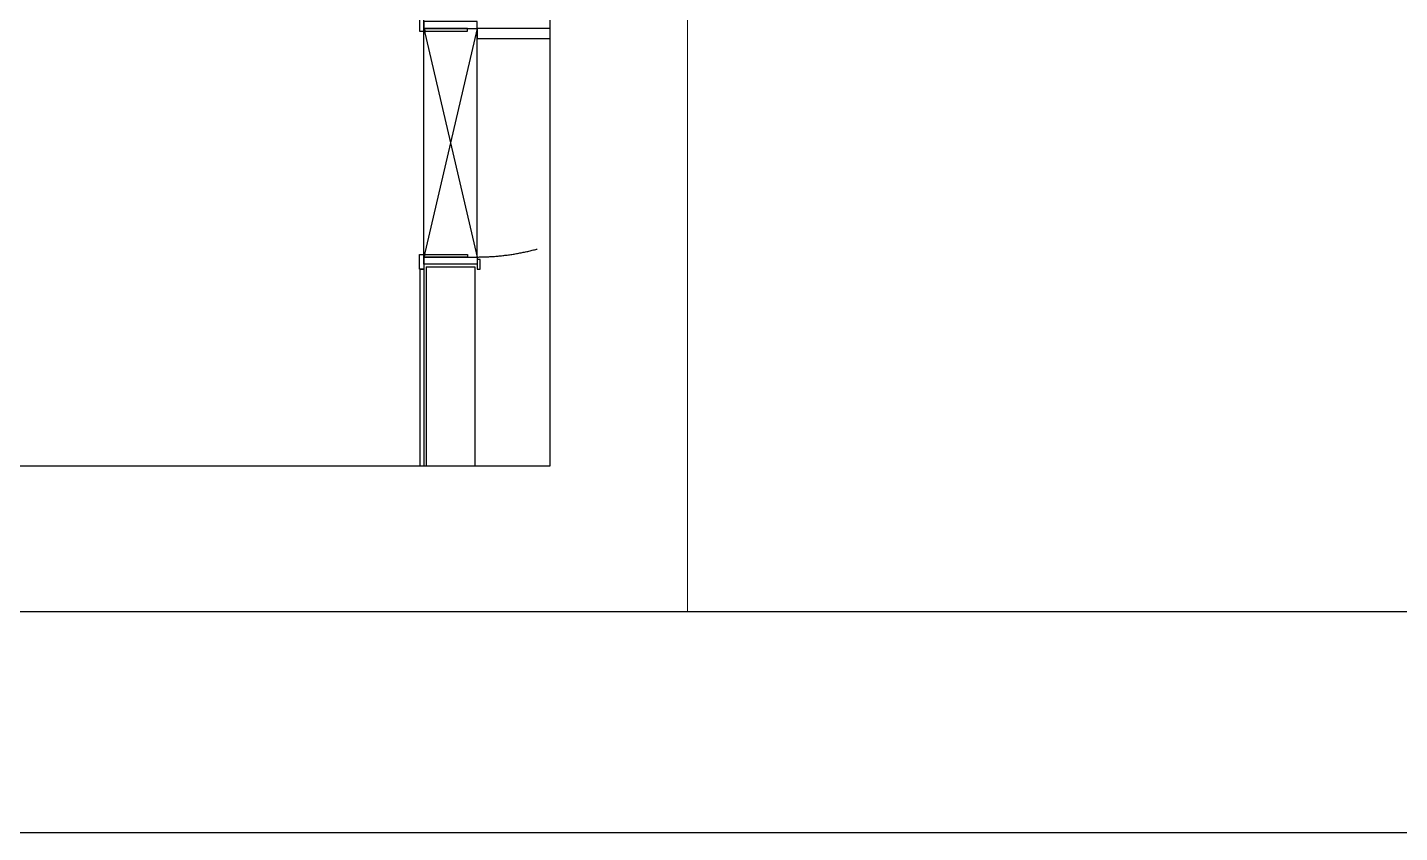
# Model space of a CAD drawing. Header units: millimetres. Extents: x -33000 to 294000, y 0 to 42408.
# Drawn here: x 14445 to 20090, y 0 to 3314 of the extents above; entities that cross this region are included whole.
import ezdxf

# ---------------------------------------------------------------- set-up
doc = ezdxf.new("R2010")
doc.units = ezdxf.units.MM
doc.header["$LTSCALE"] = 50
doc.linetypes.add('DASHDOTX2', pattern=[2, 1, -0.5, 0, -0.5])
doc.layers.add('arch', color=8, linetype='Continuous')
doc.layers.add('cloud', color=7, linetype='Continuous', true_color=0xb3ef8f, plot=False)

msp = doc.modelspace()

# ---------------------------------------------------------------- linework, layer by layer
at = {"layer": 'arch', "linetype": 'ByBlock', "lineweight": 5}
msp.add_line((17159.9, 9619.2), (17159.9, 909.2), dxfattribs=at)
at = {"layer": 'arch', "ltscale": 25}
for p, q in [((16595, 1509.2), (16595, 8019.2)), ((7015, 1509.2), (16595, 1509.2))]:
    msp.add_line(p, q, dxfattribs=at)
at = {"layer": 'arch'}
for p, q in [((16060, 1509.2), (16060, 2319.2)), ((16060, 2319.2), (16075, 2319.2)), ((16075, 2319.2), (16075, 1509.2)), ((16085, 2329.2), (16085, 1509.2)), ((16085, 2329.2), (16285, 2329.2)), ((16285, 2329.2), (16285, 1509.2))]:
    msp.add_line(p, q, dxfattribs=at)
at = {"layer": 'arch', "linetype": 'Continuous', "ltscale": 4}
for points in [[(16075, 3359.2), (16057, 3359.2), (16057, 3299.2), (16075, 3299.2)], [(16075, 2319.2), (16057, 2319.2), (16057, 2379.2), (16075, 2379.2)]]:
    msp.add_lwpolyline(points, close=True, dxfattribs=at)
at = {"layer": 'arch'}
for points in [[(16295, 3309.2), (16295, 3339.2), (16075, 3339.2), (16075, 3309.2)], [(16075, 2369.2), (16075, 3309.2), (16295, 2369.2), (16295, 3309.2)], [(16295, 2369.2), (16295, 2339.2), (16075, 2339.2), (16075, 2369.2)], [(16307, 2319.2), (16307, 2359.2), (16295, 2359.2), (16295, 2319.2)]]:
    msp.add_lwpolyline(points, close=True, dxfattribs=at)
for points in [[(16075, 3309.2), (16075, 3304.2), (16080, 3304.2), (16080, 3299.2), (16255, 3299.2), (16255, 3309.2), (16075, 3309.2)], [(16075, 2369.2), (16075, 2374.2), (16080, 2374.2), (16080, 2379.2), (16255, 2379.2), (16255, 2369.2), (16075, 2369.2)]]:
    msp.add_lwpolyline(points, dxfattribs=at)
at = {"layer": 'arch', "linetype": 'Continuous', "ltscale": 4}
msp.add_lwpolyline([(16595, 3309.2), (16295, 3309.2), (16295, 3269.2), (16595, 3269.2)], dxfattribs=at)
at = {"layer": 'arch', "linetype": 'DASHDOTX2', "ltscale": 5}
msp.add_arc((16295, 3309.2), 940, 270, 288.6115, dxfattribs=at)
at = {"layer": 'cloud'}
msp.add_line((-33000, 0), (294000, 0), dxfattribs=at)
msp.add_lwpolyline([(1235, 28850), (37950, 28850), (37950, 909.2), (1235, 909.2)], close=True, dxfattribs=at)

doc.saveas('drawing.dxf')
